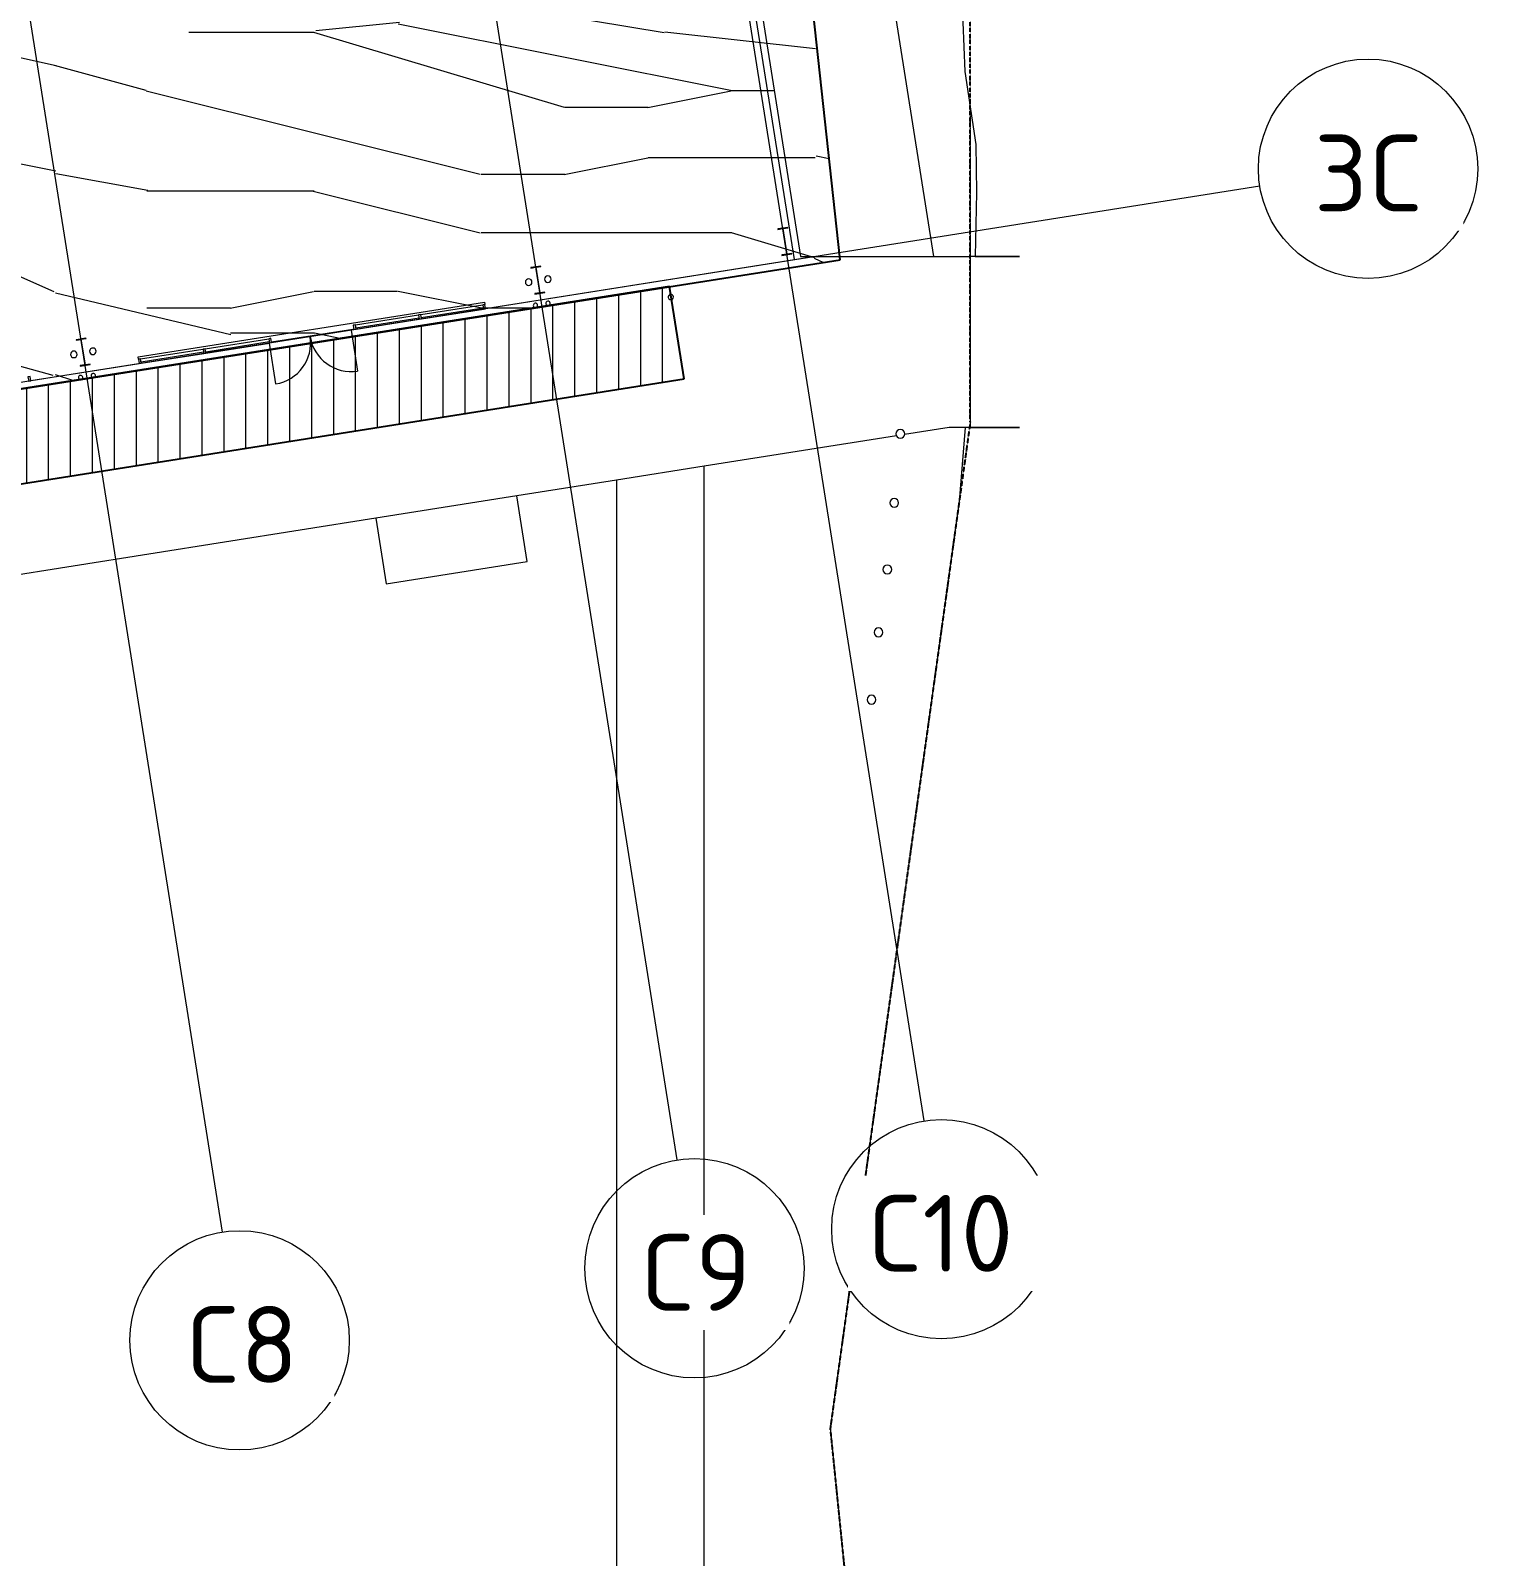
# Model space of a CAD drawing. Header units: millimetres. Extents: x 674 to 609626, y -20132 to 4061356.
# Drawn here: x 576266 to 609626, y 3983511 to 4018300 of the extents above; entities that cross this region are included whole.
import ezdxf

# ---------------------------------------------------------------- set-up
doc = ezdxf.new("R2010")
doc.units = ezdxf.units.MM
doc.linetypes.add('AEC_Double Dash', pattern=[39, 15, -4, 6, -4, 6, -4])
doc.linetypes.add('Boundary', pattern=[16, 5, -2, 5, -2, 0, -2])
for name, color, linetype, lineweight in [('A-000-M_MASS', 13, 'Continuous', 25), ('A-010-M_LINE', 90, 'Continuous', 18), ('A-214-M_CURT_WALL', 52, 'Continuous', 13), ('A-215-M_CURT_PANEL', 51, 'Continuous', 13), ('A-230-M_FLOOR', 192, 'Continuous', 13), ('A-325-M_DOOR', 31, 'Continuous', 13), ('A-325-M_DOOR_PANEL', 31, 'Continuous', 13), ('C-910-M_SITE_BOUND', 91, 'Boundary', 25), ('F-670-M_FSP', 13, 'Continuous', 13), ('M-520-M_DRAINAGE_FW', 2, 'Continuous', 13), ('P-500-M_PLMB_EQPM', 2, 'Continuous', 13), ('S-280-M_STRUCT_FRAME', 12, 'Continuous', 13), ('Z-030-M_GRID', 191, 'Continuous', 13), ('Z-033_T_GRIDREF', 31, 'Continuous', 13), ('Z-060-M_DETAIL', 92, 'Continuous', 25)]:
    doc.layers.add(name, color=color, linetype=linetype, lineweight=lineweight)
doc.styles.add('ISOCPEUR_2', font='isocpeur.ttf', dxfattribs={"height": 1750})

# ---------------------------------------------------------------- blocks, each defined once
blk = doc.blocks.new('Family - ___-240017-S0_021 - ROOF LOADING PLAN')
at = {"layer": 'C-910-M_SITE_BOUND', "color": 21, "linetype": 'AEC_Double Dash', "lineweight": 5}
blk.add_line((-2226983, 4016550), (-2226983, 4013144), dxfattribs=at)
blk = doc.blocks.new('Structural Framing 14 - Structural Framing 1-1145661-S0_021 - ROOF LOADING PLAN')
at = {"layer": 'S-280-M_STRUCT_FRAME', "lineweight": 5}
for p, q in [((-2236777, 4012930), (-2237004, 4012894)), ((-2237004, 4012894), (-2237003, 4012884)), ((-2237003, 4012884), (-2236894, 4012901)), ((-2236894, 4012901), (-2236802, 4012319)), ((-2236884, 4012903), (-2236775, 4012920)), ((-2236792, 4012320), (-2236884, 4012903)), ((-2236775, 4012920), (-2236777, 4012930)), ((-2236802, 4012319), (-2236910, 4012301)), ((-2236910, 4012301), (-2236909, 4012292)), ((-2236909, 4012292), (-2236682, 4012328)), ((-2236683, 4012337), (-2236792, 4012320)), ((-2236682, 4012328), (-2236683, 4012337))]:
    blk.add_line(p, q, dxfattribs=at)
blk = doc.blocks.new('Structural Framing 19 - Structural Framing 1-1145889-S0_021 - ROOF LOADING PLAN')
at = {"layer": 'S-280-M_STRUCT_FRAME', "lineweight": 5}
for p, q in [((-2231146, 4013812), (-2231373, 4013776)), ((-2231373, 4013776), (-2231371, 4013766)), ((-2231371, 4013766), (-2231263, 4013783)), ((-2231263, 4013783), (-2231170, 4013201)), ((-2231253, 4013785), (-2231144, 4013802)), ((-2231160, 4013202), (-2231253, 4013785)), ((-2231144, 4013802), (-2231146, 4013812)), ((-2231170, 4013201), (-2231279, 4013183)), ((-2231279, 4013183), (-2231277, 4013173)), ((-2231277, 4013173), (-2231050, 4013209)), ((-2231052, 4013219), (-2231160, 4013202)), ((-2231050, 4013209), (-2231052, 4013219))]:
    blk.add_line(p, q, dxfattribs=at)
blk = doc.blocks.new('Structural Framing 24 - Structural Framing 1-1264814-S0_021 - ROOF LOADING PLAN')
at = {"layer": 'S-280-M_STRUCT_FRAME', "lineweight": 5}
for p, q in [((-2247148, 4011287), (-2247375, 4011251)), ((-2247375, 4011251), (-2247373, 4011242)), ((-2247373, 4011242), (-2247265, 4011259)), ((-2247265, 4011259), (-2247172, 4010676)), ((-2247255, 4011260), (-2247146, 4011278)), ((-2247162, 4010678), (-2247255, 4011260)), ((-2247146, 4011278), (-2247148, 4011287)), ((-2247172, 4010676), (-2247281, 4010659)), ((-2247281, 4010659), (-2247279, 4010649)), ((-2247279, 4010649), (-2247052, 4010685)), ((-2247054, 4010695), (-2247162, 4010678)), ((-2247052, 4010685), (-2247054, 4010695))]:
    blk.add_line(p, q, dxfattribs=at)
blk = doc.blocks.new('Generic Models 8 - Generic Models 8-1480937-S0_021 - ROOF LOADING PLAN')
at = {"layer": 'A-000-M_MASS', "lineweight": 5}
for start, end in [(90, 270), (270, 90)]:
    blk.add_arc((-2229268, 4005422), 100, start, end, dxfattribs=at)
blk = doc.blocks.new('Generic Models 9 - Generic Models 8-1480971-S0_021 - ROOF LOADING PLAN')
at = {"layer": 'A-000-M_MASS', "lineweight": 5}
for start, end in [(90, 270), (270, 90)]:
    blk.add_arc((-2229268, 4005422), 100, start, end, dxfattribs=at)
blk = doc.blocks.new('Generic Models 10 - Generic Models 8-1480986-S0_021 - ROOF LOADING PLAN')
at = {"layer": 'A-000-M_MASS', "lineweight": 5}
for start, end in [(90, 270), (270, 90)]:
    blk.add_arc((-2229268, 4005422), 100, start, end, dxfattribs=at)
blk = doc.blocks.new('Generic Models 11 - Generic Models 8-1481001-S0_021 - ROOF LOADING PLAN')
at = {"layer": 'A-000-M_MASS', "lineweight": 5}
for start, end in [(90, 270), (270, 90)]:
    blk.add_arc((-2229268, 4005422), 100, start, end, dxfattribs=at)
blk = doc.blocks.new('Generic Models 12 - Generic Models 8-1481016-S0_021 - ROOF LOADING PLAN')
at = {"layer": 'A-000-M_MASS', "lineweight": 5}
for start, end in [(90, 270), (270, 90)]:
    blk.add_arc((-2229268, 4005422), 100, start, end, dxfattribs=at)
blk = doc.blocks.new('Downpipe - L Spreader - Default-V86-S0_021 - ROOF LOADING PLAN')
at = {"layer": 'M-520-M_DRAINAGE_FW', "lineweight": 5}
for start, end in [(0, 180), (180, 0)]:
    blk.add_arc((-40, 150), 75, start, end, dxfattribs=at)
blk = doc.blocks.new('Hydrant_double13 - Hydrant_double-1552926-S0_021 - ROOF LOADING PLAN')
at = {"layer": 'F-670-M_FSP', "lineweight": 5}
for start, end in [(9.0003, 189.0003), (189.0003, 9.0003)]:
    blk.add_arc((-2236602, 4011656), 60, start, end, dxfattribs=at)
blk = doc.blocks.new('Downpipe - L Spreader - Default-3252556-S0_021 - ROOF LOADING PLAN')
at = {"layer": 'M-520-M_DRAINAGE_FW', "lineweight": 5}
for start, end in [(0, 180), (180, 0)]:
    blk.add_arc((-40, 150), 75, start, end, dxfattribs=at)
blk = doc.blocks.new('grease trap1 - grease trap-2547171-S0_021 - ROOF LOADING PLAN')
at = {"layer": 'P-500-M_PLMB_EQPM', "lineweight": 5}
for p, q in [((-2376541, 3969287), (-2379791, 3969287)), ((-2379791, 3969287), (-2379791, 3967777)), ((-2376541, 3967777), (-2376541, 3969287)), ((-2379791, 3967777), (-2376541, 3967777))]:
    blk.add_line(p, q, dxfattribs=at)
blk = doc.blocks.new('Rectangular Mullion - 50x100mm-1425435-S0_021 - ROOF LOADING PLAN')
at = {"layer": 'A-214-M_CURT_WALL', "lineweight": 5}
for p, q in [((0, 50), (-50, 50)), ((-50, 50), (-50, -50)), ((0, -50), (0, 50)), ((-50, -50), (0, -50))]:
    blk.add_line(p, q, dxfattribs=at)
blk = doc.blocks.new('System Panel - Glazed-3113319-S0_021 - ROOF LOADING PLAN')
at = {"layer": 'A-215-M_CURT_PANEL', "lineweight": 5}
for p, q in [((716, 50), (-716, 50)), ((-716, 50), (-716, 25)), ((-716, 25), (716, 25)), ((716, 25), (716, 50))]:
    blk.add_line(p, q, dxfattribs=at)
blk = doc.blocks.new('Rectangular Mullion - 50x100mm-3113315-S0_021 - ROOF LOADING PLAN')
at = {"layer": 'A-214-M_CURT_WALL', "lineweight": 5}
for p, q in [((-2346001, 3969618), (-2344569, 3969618)), ((-2346001, 3969518), (-2344569, 3969518))]:
    blk.add_line(p, q, dxfattribs=at)
blk = doc.blocks.new('Rectangular Mullion - 50x100mm-1447016-S0_021 - ROOF LOADING PLAN')
at = {"layer": 'A-214-M_CURT_WALL', "lineweight": 5}
for p, q in [((-50, 50), (0, 50)), ((-50, -50), (-50, 50)), ((0, 50), (0, -50)), ((0, -50), (-50, -50))]:
    blk.add_line(p, q, dxfattribs=at)
blk = doc.blocks.new('System Panel - Glazed-3113320-S0_021 - ROOF LOADING PLAN')
at = {"layer": 'A-215-M_CURT_PANEL', "lineweight": 5}
for p, q in [((730, 49.5), (-730, 49.5)), ((-730, 49.5), (-730, 24.5)), ((-730, 24.5), (730, 24.5)), ((730, 24.5), (730, 49.5))]:
    blk.add_line(p, q, dxfattribs=at)
blk = doc.blocks.new('System Panel - Glazed-3113297-S0_021 - ROOF LOADING PLAN')
at = {"layer": 'A-215-M_CURT_PANEL', "lineweight": 5}
for p, q in [((734, 50), (-734, 50)), ((-734, 50), (-734, 25)), ((-734, 25), (734, 25)), ((734, 25), (734, 50))]:
    blk.add_line(p, q, dxfattribs=at)
blk = doc.blocks.new('System Panel - Glazed-3113298-S0_021 - ROOF LOADING PLAN')
at = {"layer": 'A-215-M_CURT_PANEL', "lineweight": 5}
for p, q in [((720, 49), (-720, 49)), ((-720, 49), (-720, 24)), ((-720, 24), (720, 24)), ((720, 24), (720, 49))]:
    blk.add_line(p, q, dxfattribs=at)
blk = doc.blocks.new('Rectangular Mullion - 50x100mm-3113316-S0_021 - ROOF LOADING PLAN')
at = {"layer": 'A-214-M_CURT_WALL', "lineweight": 5}
for p, q in [((-2347511, 3969618), (-2346051, 3969618)), ((-2347511, 3969518), (-2346051, 3969518))]:
    blk.add_line(p, q, dxfattribs=at)
blk = doc.blocks.new('Rectangular Mullion - 50x100mm-3113293-S0_021 - ROOF LOADING PLAN')
at = {"layer": 'A-214-M_CURT_WALL', "lineweight": 5}
for p, q in [((-2350979, 3969618), (-2349511, 3969618)), ((-2350979, 3969518), (-2349511, 3969518))]:
    blk.add_line(p, q, dxfattribs=at)
blk = doc.blocks.new('Rectangular Mullion - 50x100mm-3113294-S0_021 - ROOF LOADING PLAN')
at = {"layer": 'A-214-M_CURT_WALL', "lineweight": 5}
for p, q in [((-2352469, 3969618), (-2351029, 3969618)), ((-2352469, 3969518), (-2351029, 3969518))]:
    blk.add_line(p, q, dxfattribs=at)
blk = doc.blocks.new('Rectangular Mullion - 50x100mm-1425432-S0_021 - ROOF LOADING PLAN')
at = {"layer": 'A-214-M_CURT_WALL', "lineweight": 5}
for p, q in [((-25, 50), (25, 50)), ((-25, -50), (-25, 50)), ((25, 50), (25, -50)), ((25, -50), (-25, -50))]:
    blk.add_line(p, q, dxfattribs=at)
blk = doc.blocks.new('X_Door-Panel-Hinge-Standard - Standard-3272678-S0_021 - ROOF LOADING PLAN')
at = {"layer": 'A-325-M_DOOR', "lineweight": 5}
blk.add_arc((-485, 20), 945, 360, 90, dxfattribs=at)
at = {"layer": 'A-325-M_DOOR_PANEL', "lineweight": 5}
blk.add_line((-485, 20), (-485, 965), dxfattribs=at)
blk = doc.blocks.new('aba - Plumbing Fixtures - Strip Drain - Stormtech - Custom Ass - FLW003 _Doors_-V127-S0_021 - ROOF LOADING PLAN')
at = {"layer": 'M-520-M_DRAINAGE_FW', "lineweight": 5}
for p, q in [((38, -46), (38, -1926)), ((41, -46), (41, -1926)), ((41, -1926), (38, -1926))]:
    blk.add_line(p, q, dxfattribs=at)
blk = doc.blocks.new('Downpipe - L Spreader - 100D-3377890-S0_021 - ROOF LOADING PLAN')
at = {"layer": 'M-520-M_DRAINAGE_FW', "lineweight": 5}
for start, end in [(0, 180), (180, 0)]:
    blk.add_arc((-40, 150), 50, start, end, dxfattribs=at)
blk = doc.blocks.new('Downpipe - L Spreader - 100D-3377907-S0_021 - ROOF LOADING PLAN')
at = {"layer": 'M-520-M_DRAINAGE_FW', "lineweight": 5}
for start, end in [(360, 180), (180, 360)]:
    blk.add_arc((-40, -150), 50, start, end, dxfattribs=at)
blk = doc.blocks.new('X_Door-Panel-Hinge-Standard - Standard-3272745-S0_021 - ROOF LOADING PLAN')
at = {"layer": 'A-325-M_DOOR', "lineweight": 5}
blk.add_arc((-485, -20), 945, 270, 0, dxfattribs=at)
at = {"layer": 'A-325-M_DOOR_PANEL', "lineweight": 5}
blk.add_line((-485, -20), (-485, -965), dxfattribs=at)
blk = doc.blocks.new('25021-APA-ZZ-ZZ-M3-AR-000001_V3_rvt-2-S0_021 - ROOF LOADING PLAN')
at = {"layer": 'A-230-M_FLOOR', "lineweight": 5}
for p, q in [((-2227815, 4013144), (-2230568, 4030525)), ((-2233531, 4030055), (-2230852, 4013144)), ((-2230994, 4013077), (-2232544, 4022866)), ((-2227212, 4020042), (-2227106, 4017364)), ((-2227106, 4017364), (-2226855, 4015698)), ((-2226855, 4015698), (-2226848, 4015152)), ((-2226848, 4015152), (-2226845, 4014608)), ((-2226845, 4014608), (-2226872, 4013144)), ((-2238035, 4011961), (-2230994, 4013077)), ((-2230994, 4013077), (-2230569, 4013144)), ((-2230852, 4013144), (-2227815, 4013144)), ((-2230569, 4013144), (-2226983, 4013144)), ((-2226983, 4013144), (-2226983, 4009250)), ((-2226983, 4013144), (-2226983, 4009250)), ((-2225861, 4013144), (-2226983, 4013144)), ((-2226872, 4013144), (-2225861, 4013144)), ((-2245960, 4010858), (-2238058, 4012109)), ((-2238058, 4012109), (-2238050, 4012055)), ((-2242918, 4011199), (-2241061, 4011494)), ((-2242916, 4011188), (-2241040, 4011485)), ((-2241061, 4011494), (-2241059, 4011482)), ((-2245951, 4010804), (-2245960, 4010858)), ((-2248406, 4010319), (-2245936, 4010710)), ((-2228668, 4009060), (-2233053, 4008365)), ((-2227466, 4009250), (-2228481, 4009090)), ((-2226983, 4009250), (-2227466, 4009250)), ((-2227098, 4009250), (-2227237, 4007560)), ((-2225861, 4009250), (-2227098, 4009250)), ((-2226983, 4009250), (-2225861, 4009250)), ((-2233053, 4008365), (-2235053, 4008049)), ((-2233053, 3981825), (-2233053, 4008365)), ((-2235053, 4008049), (-2237325, 4007689)), ((-2235053, 4008049), (-2235053, 3982150)), ((-2227237, 4007560), (-2230178, 3986426)), ((-2240535, 4007180), (-2267009, 4002987)), ((-2230178, 3986426), (-2229514, 3979878))]:
    blk.add_line(p, q, dxfattribs=at)
at = {"layer": 'A-000-M_MASS', "color": 253, "lineweight": 5}
for name, p in [('Generic Models 12 - Generic Models 8-1481016-S0_021 - ROOF LOADING PLAN', (689, 3684)), ('Generic Models 11 - Generic Models 8-1481001-S0_021 - ROOF LOADING PLAN', (551, 2110)), ('Generic Models 8 - Generic Models 8-1480937-S0_021 - ROOF LOADING PLAN', (394, 592)), ('Generic Models 9 - Generic Models 8-1480971-S0_021 - ROOF LOADING PLAN', (193, -843)), ('Generic Models 10 - Generic Models 8-1480986-S0_021 - ROOF LOADING PLAN', (31, -2378))]:
    blk.add_blockref(name, p, dxfattribs=at)
at = {"layer": 'A-214-M_CURT_WALL', "color": 253, "lineweight": 5}
for name, p, rotation in [('Rectangular Mullion - 50x100mm-3113316-S0_021 - ROOF LOADING PLAN', (698608, 458089), 9.000309597834645), ('Rectangular Mullion - 50x100mm-3113315-S0_021 - ROOF LOADING PLAN', (698608, 458089), 9.000309597789471), ('Rectangular Mullion - 50x100mm-1425435-S0_021 - ROOF LOADING PLAN', (-2238042, 4012006), 9.000309597803906), ('Rectangular Mullion - 50x100mm-3113293-S0_021 - ROOF LOADING PLAN', (698608, 458089), 9.000309597793253), ('Rectangular Mullion - 50x100mm-3113294-S0_021 - ROOF LOADING PLAN', (698608, 458089), 9.00030959780159), ('Rectangular Mullion - 50x100mm-1425435-S0_021 - ROOF LOADING PLAN', (-2248413, 4010363), 9.000309597803906)]:
    blk.add_blockref(name, p, dxfattribs=dict(at, rotation=rotation))
at = {"layer": 'A-214-M_CURT_WALL', "color": 253, "lineweight": 5, "extrusion": (0, 0, -1), "rotation": 350.9996904021961}
for name, p in [('Rectangular Mullion - 50x100mm-1425432-S0_021 - ROOF LOADING PLAN', (2239530, 4011770)), ('Rectangular Mullion - 50x100mm-1425432-S0_021 - ROOF LOADING PLAN', (2241022, 4011534)), ('Rectangular Mullion - 50x100mm-1425432-S0_021 - ROOF LOADING PLAN', (2242948, 4011229)), ('Rectangular Mullion - 50x100mm-1447016-S0_021 - ROOF LOADING PLAN', (2245943, 4010754)), ('Rectangular Mullion - 50x100mm-1425432-S0_021 - ROOF LOADING PLAN', (2244447, 4010991))]:
    blk.add_blockref(name, p, dxfattribs=at)
at = {"layer": 'A-215-M_CURT_PANEL', "color": 253, "lineweight": 5, "rotation": 189.0003095978039}
for name, p in [('System Panel - Glazed-3113319-S0_021 - ROOF LOADING PLAN', (-2238799, 4011886)), ('System Panel - Glazed-3113320-S0_021 - ROOF LOADING PLAN', (-2240276, 4011652)), ('System Panel - Glazed-3113297-S0_021 - ROOF LOADING PLAN', (-2243697, 4011110)), ('System Panel - Glazed-3113298-S0_021 - ROOF LOADING PLAN', (-2245183, 4010875))]:
    blk.add_blockref(name, p, dxfattribs=at)
at = {"layer": 'A-325-M_DOOR', "color": 253, "lineweight": 5}
for name, p, rotation in [('X_Door-Panel-Hinge-Standard - Standard-3272678-S0_021 - ROOF LOADING PLAN', (-2241585, 4011414), 189.0003095978039), ('X_Door-Panel-Hinge-Standard - Standard-3272745-S0_021 - ROOF LOADING PLAN', (-2242496, 4011270), 9.000309597803906)]:
    blk.add_blockref(name, p, dxfattribs=dict(at, rotation=rotation))
at = {"layer": 'C-910-M_SITE_BOUND', "color": 253, "lineweight": 5}
blk.add_blockref('Family - ___-240017-S0_021 - ROOF LOADING PLAN', (0, 0), dxfattribs=at)
at = {"layer": 'F-670-M_FSP', "color": 253, "lineweight": 5}
blk.add_blockref('Hydrant_double13 - Hydrant_double-1552926-S0_021 - ROOF LOADING PLAN', (2790, 564), dxfattribs=at)
at = {"layer": 'M-520-M_DRAINAGE_FW', "color": 253, "lineweight": 5}
for name, p, rotation in [('Downpipe - L Spreader - Default-V86-S0_021 - ROOF LOADING PLAN', (-2237093, 4012710), 180), ('Downpipe - L Spreader - Default-3252556-S0_021 - ROOF LOADING PLAN', (-2236658, 4012779), 180), ('Downpipe - L Spreader - 100D-3377890-S0_021 - ROOF LOADING PLAN', (-2236674, 4012219), 189.0003283881517), ('Downpipe - L Spreader - 100D-3377907-S0_021 - ROOF LOADING PLAN', (-2236882, 4012186), 9.000328388139614), ('aba - Plumbing Fixtures - Strip Drain - Stormtech - Custom Ass - FLW003 _Doors_-V127-S0_021 - ROOF LOADING PLAN', (-2242957, 4011151), 99.0003277068024), ('Downpipe - L Spreader - Default-V86-S0_021 - ROOF LOADING PLAN', (-2247463, 4011067), 180), ('Downpipe - L Spreader - Default-3252556-S0_021 - ROOF LOADING PLAN', (-2247029, 4011136), 180), ('Downpipe - L Spreader - 100D-3377907-S0_021 - ROOF LOADING PLAN', (-2247253, 4010543), 9.000328388139614), ('Downpipe - L Spreader - 100D-3377890-S0_021 - ROOF LOADING PLAN', (-2247045, 4010576), 189.0003283881517)]:
    blk.add_blockref(name, p, dxfattribs=dict(at, rotation=rotation))
at = {"layer": 'P-500-M_PLMB_EQPM', "color": 253, "lineweight": 5, "rotation": 9.000328388167508}
blk.add_blockref('grease trap1 - grease trap-2547171-S0_021 - ROOF LOADING PLAN', (730910, 459060), dxfattribs=at)
at = {"layer": 'S-280-M_STRUCT_FRAME', "color": 253, "lineweight": 5}
for name in ['Structural Framing 19 - Structural Framing 1-1145889-S0_021 - ROOF LOADING PLAN', 'Structural Framing 14 - Structural Framing 1-1145661-S0_021 - ROOF LOADING PLAN', 'Structural Framing 24 - Structural Framing 1-1264814-S0_021 - ROOF LOADING PLAN']:
    blk.add_blockref(name, (0, 0), dxfattribs=at)
blk = doc.blocks.new('Family - ___-3870354-S0_021 - ROOF LOADING PLAN')
at = {"layer": 'C-910-M_SITE_BOUND'}
for p, q in [((-2226983, 4009382), (-2226983, 4059444)), ((-2226983, 4009382), (-2230178, 3986426)), ((-2230178, 3986426), (-2229692, 3981630))]:
    blk.add_line(p, q, dxfattribs=at)
blk = doc.blocks.new('Grid - NRP_Grid-Head-320187-S0_021 - ROOF LOADING PLAN')
at = {"layer": 'Z-033_T_GRIDREF'}
blk.add_circle((0, 0), 5, dxfattribs=at)

msp = doc.modelspace()

# ---------------------------------------------------------------- hatches: boundary and pattern name
at = {"layer": 'Z-060-M_DETAIL', "lineweight": 18}
h = msp.add_hatch(dxfattribs=at)
h.set_pattern_fill('FP_47', color=212, style=0, pattern_type=2)
h.set_pattern_definition([(0, (2838205, 14859), (0, 19050), [3810, -15240]), (8.973, (2838395.3, 4572), (114299.86763, 19050.75234), [3664.344, -362769.7]), (5.71, (2838204.8, 5715), (171450.1697, 19048.22754), [3829.01, -187621.09]), (344.578, (2838204.8, 11430), (209550.09048, -57149.39309), [5730.85, -567354.28]), (353.66, (2838585.8, 17716.5), (19050.0059, 0.0726), [3450.11, -169054.96]), (345.069, (2839157.3, 6858), (76200.1328, -19049.43674), [2957.36, -292778.155]), (348.69, (2832489.8, 17907), (19050.0055, -0.026), [7770.914, -89365.4]), (5.71, (2838395.3, 2857.5), (171450.1697, 19048.22754), [1914.506, -189535.594]), (0, (2838205, 10858), (0, 19050), [1905, -17145]), (0, (2834395, 13144), (0, 19050), [5715, -13335]), (11.31, (2838204.8, 16002), (76199.9625, 19050.0844), [1942.72, -95193.59]), (2.726, (2836299.8, 8953.5), (381000.10497, 19047.92896), [4005.034, -396498.28]), (352.405, (2837252.3, 8382), (152399.864, -19050.9437), [2882.78, -285395.994]), (0, (2836300, 1143), (0, 19050), [3810, -15240]), (358.831, (2834394.8, 190.5), (19050.003886, 0.04767), [9336.44, -924307.905]), (0, (2834395, 14478), (0, 19050), [1905, -17145]), (0, (2836300, 16002), (0, 19050), [1905, -17145]), (0, (2827727, 17716), (0, 19050), [2857.5, -16192.5]), (350.538, (2832870.8, 18669), (19050.0018, 0.1071), [5793.83, -110082.79]), (0, (2826775, 18669), (0, 19050), [3810, -15240]), (0, (2824680, 1524), (0, 19050), [2095.5, -16954.5]), (0, (2834395, 2476), (0, 19050), [1905, -17145]), (0, (2824680, 3048), (0, 19050), [4000.5, -15049.5]), (5.44, (2834394.8, 4191), (190500.09392, 19048.9029), [4018.6, -397841.57]), (0, (2834585, 5715), (0, 19050), [3619.5, -15430.5]), (0, (2824680, 6096), (0, 19050), [2095.5, -16954.5]), (358.831, (2826965.3, 9144), (19050.003886, 0.04767), [9336.44, -924307.905]), (0, (2828680, 10858), (0, 19050), [1905, -17145]), (0, (2826775, 11430), (0, 19050), [1905, -17145]), (0, (2834395, 11430), (0, 19050), [3810, -15240]), (0, (2830585, 11811), (0, 19050), [1905, -17145]), (0, (2826775, 14097), (0, 19050), [3810, -15240]), (19.654, (2831918.3, 6096), (209549.7387, 76200.6277), [2831.99, -280366.584]), (11.31, (2828679.8, 11430), (76199.9625, 19050.0844), [1942.72, -95193.59]), (11.31, (2836299.8, 10477.5), (76199.9625, 19050.0844), [1942.72, -95193.59]), (5.71, (2830584.8, 17716.5), (171450.1697, 19048.22754), [1914.506, -189535.594]), (349.695, (2824679.3, 19050), (114299.93284, -19050.29807), [2129.85, -210855.59]), (348.69, (2826774.8, 1524), (19050.0055, -0.026), [1942.72, -95193.59]), (90, (2828680, 1143), (-19050, 1e-12), [25.146, -19024.854]), (346.608, (2824679.3, 11811), (323850.53616, -76197.15888), [4112.324, -407120.484]), (11.31, (2836299.8, 14478), (76199.9625, 19050.0844), [1942.72, -95193.59]), (10.305, (2836299.8, 2476.5), (95249.9298, 19050.25704), [2129.85, -210855.59]), (348.69, (2830584.8, 10858.5), (19050.0055, -0.026), [1942.72, -95193.59]), (348.69, (2832489.8, 11811), (19050.0055, -0.026), [1942.72, -95193.59]), (341.565, (2824679, 9906), (19049.996, -0.011), [2409.654, -57831.72]), (345.964, (2826775, 16383), (19049.9924, 0.0904), [7854.525, -70690.626]), (343.301, (2830584.8, 17716.5), (133350.13224, -38099.4153), [5966.63, -192921.16]), (0, (2830585, 18669), (0, 19050), [2286, -16764]), (345.964, (2828680, 3048), (19049.9924, 0.0904), [7854.525, -70690.626]), (345.964, (2826775, 4381.5), (19049.9924, 0.0904), [7854.525, -70690.626]), (345.964, (2826775, 6096), (19049.9924, 0.0904), [7854.525, -70690.626]), (349.695, (2824679.3, 14478), (114299.93284, -19050.29807), [2129.85, -210855.59]), (345.964, (2830585, 14097), (19049.9924, 0.0904), [3927.25, -74617.9]), (349.695, (2824679.3, 8382), (114299.93284, -19050.29807), [2129.85, -210855.59]), (357.614, (2834585.3, 7048.5), (19049.99934, -0.00945), [4575.96, -453020.716]), (349.695, (2832489.8, 10477.5), (114299.93284, -19050.29807), [2129.85, -210855.59]), (12.529, (2834585.3, 10096.5), (76199.9427, 19050.2525), [1756.315, -173876]), (349.563, (2824679.3, 7429.5), (209550.25959, -38098.257795), [7360.806, -728718.79]), (351.87, (2831918.3, 6096), (19049.9893, 0.0287), [2694.07, -132009.756]), (4.764, (2826774.8, 8001), (209549.86567, 19051.29977), [4587.85, -224804.516]), (0, (2831347, 8382), (0, 19050), [5905.5, -13144.5]), (344.745, (2824679.3, 16954.5), (76200.0281, -19049.8354), [2172.04, -215031.37]), (350.538, (2828679.8, 1143), (19050.0018, 0.1071), [5793.83, -110082.79]), (340.017, (2824679.3, 5143.5), (57150.0309, -19049.88714), [2229.745, -220744.77]), (0, (2840110, 16383), (0, 19050), [952.5, -18097.5]), (0, (2840110, 8001), (0, 19050), [1905, -17145]), (11.31, (2840109.8, 1143), (76199.9625, 19050.0844), [1942.72, -95193.59]), (0, (2840300, 3048), (0, 19050), [3429, -15621]), (343.301, (2840109.8, 13144.5), (133350.13224, -38099.4153), [1988.88, -196898.914]), (348.021, (2840300.3, 9144), (361950.39209, -76219.01641), [3505.33, -639139.77]), (90, (2840110, 1143), (-19050, 1e-12), [25.146, -19024.854]), (0, (2842015, 1524), (0, 19050), [1714.5, -17335.5]), (0, (2842015, 5144), (0, 19050), [1714.5, -17335.5]), (0, (2842015, 6096), (0, 19050), [1714.5, -17335.5]), (336.038, (2842014.8, 12573), (133350.4, -57148.8147), [1876.215, -185744.396]), (348.516, (2842014.8, 14859), (95249.899667, -19053.459981), [1749.514, -1242355.75]), (341.565, (2842015, 8001), (19049.996, -0.011), [1807.235, -58434.12]), (347.471, (2842014.8, 17335.5), (95249.9393, -19050.3251), [1756.315, -173876])])
h.paths.add_polyline_path([(504785, 3998893), (594725, 4013074), (592549, 4033144), (588465, 4052910), (498486, 4038659), (504213, 4002506)])
h = msp.add_hatch(dxfattribs=at)
h.set_pattern_fill('FP_48', color=30, style=0, pattern_type=2)
h.set_pattern_definition([(90, (2824679.3, 0), (-500, 3e-14), [])])
h.paths.add_polyline_path([(536775, 3996608), (548052, 3998336), (547250, 4003400), (591173, 4010357), (590839, 4012462), (504956, 3998931), (505291, 3996817), (525588, 4000051), (533677, 3997561)])

# ---------------------------------------------------------------- linework, layer by layer
at = {"layer": 'A-010-M_LINE', "lineweight": 25}
for p, q in [((594725, 4013074), (592549, 4033144)), ((504785, 3998893), (594725, 4013074)), ((590839, 4012462), (504956, 3998931)), ((591173, 4010357), (590839, 4012462)), ((547250, 4003400), (591173, 4010357))]:
    msp.add_line(p, q, dxfattribs=at)
at = {"layer": 'Z-030-M_GRID'}
for p, q in [((591014, 3992551), (580502, 4058917)), ((596644, 3993443), (586367, 4058322)), ((580643, 3990908), (570367, 4055788)), ((504945, 3999021), (604297, 4014757))]:
    msp.add_line(p, q, dxfattribs=at)

# ---------------------------------------------------------------- block references
at = {"lineweight": 5}
msp.add_blockref('25021-APA-ZZ-ZZ-M3-AR-000001_V3_rvt-2-S0_021 - ROOF LOADING PLAN', (2824679, 0), dxfattribs=at)
at = {"layer": 'C-910-M_SITE_BOUND'}
msp.add_blockref('Family - ___-3870354-S0_021 - ROOF LOADING PLAN', (2824679, 0), dxfattribs=at)
at = {"layer": 'Z-033_T_GRIDREF', "xscale": 499.9999999999995, "yscale": 499.9999999999995, "zscale": 499.9999999999995}
for p, rotation in [((606766, 4015148), 279.0003283881446), ((597035, 3990974), 9.000328388145226), ((591405, 3990082), 9.000328388145594), ((581034, 3988439), 9.000328388145347)]:
    msp.add_blockref('Grid - NRP_Grid-Head-320187-S0_021 - ROOF LOADING PLAN', p, dxfattribs=dict(at, rotation=rotation))

# ---------------------------------------------------------------- next in the draw order: texts
at = {"layer": 'Z-033_T_GRIDREF', "char_height": 1750, "attachment_point": 1, "style": 'ISOCPEUR_2', "bg_fill": 3, "box_fill_scale": 1.25, "bg_fill_color": 256, "bg_fill_true_color": 13158600, "bg_fill_transparency": 0}
for s, insert, width in [('3C', (605532, 4015924), 2966.24), ('C10', (595346, 3991754), 4048.52), ('C9', (590163, 3990862), 2966.24), ('C8', (579792, 3989219), 2966.24)]:
    msp.add_mtext(s, dxfattribs=dict(at, insert=insert, width=width))

doc.saveas('drawing.dxf')
